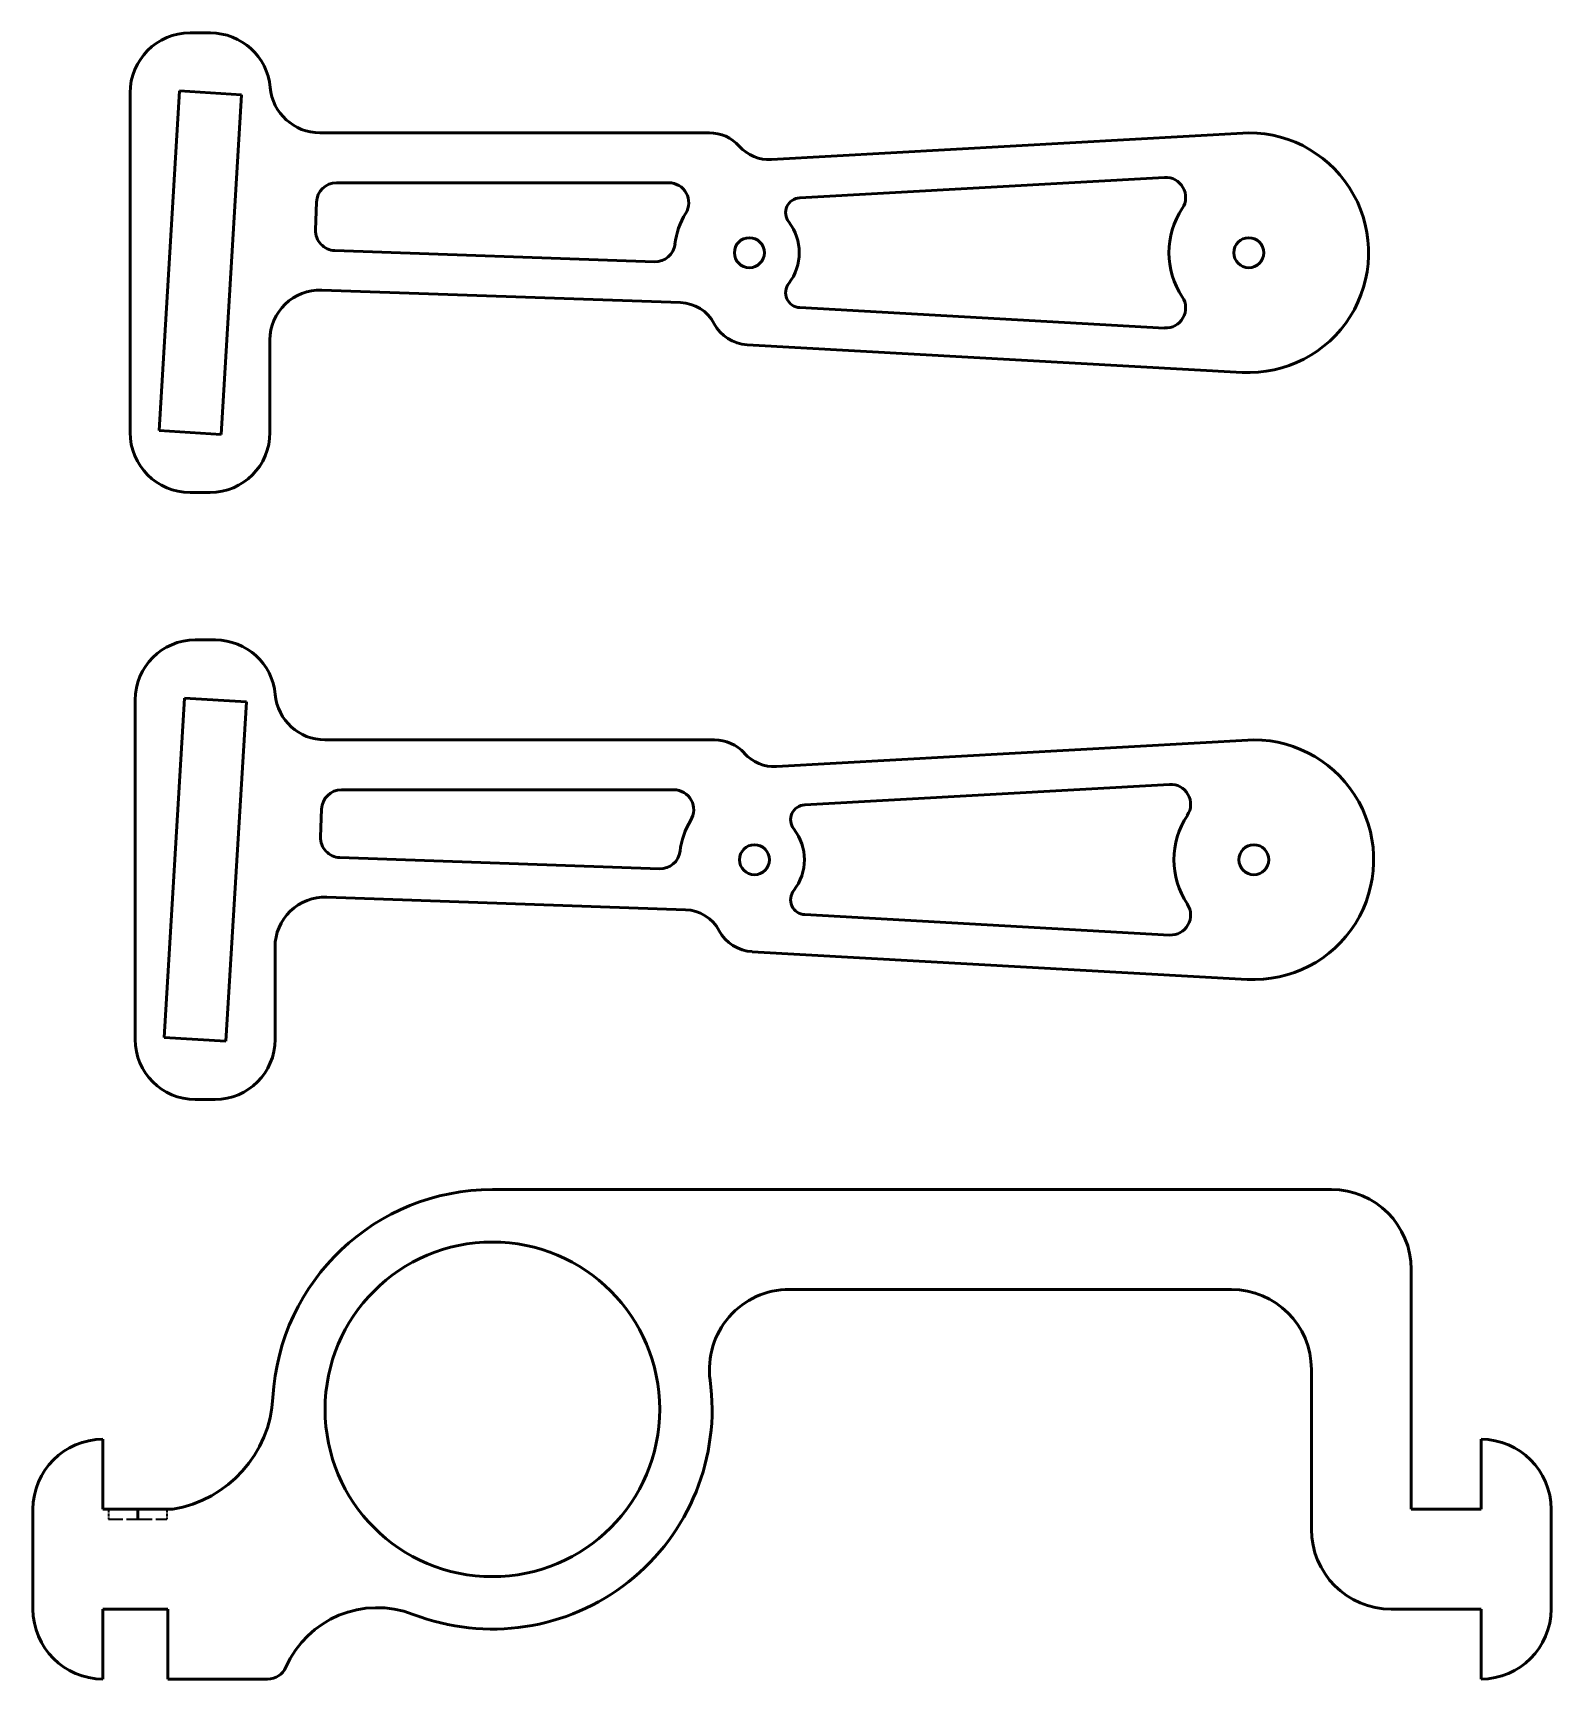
# Model space of a CAD drawing. Header units: millimetres. Extents: x 30 to 182, y 346 to 510.
import ezdxf

# ---------------------------------------------------------------- set-up
doc = ezdxf.new("R2010")
doc.units = ezdxf.units.MM
doc.linetypes.add('DASHED', pattern=[0.2067, 0.1654, -0.0413])
doc.layers.add('Hidden (ANSI)', color=7, linetype='DASHED', lineweight=35)
doc.layers.add('Visible (ANSI)', color=7, linetype='Continuous', lineweight=50)

msp = doc.modelspace()

# ---------------------------------------------------------------- linework, layer by layer
at = {"layer": 'Hidden (ANSI)', "ltscale": 1.904597}
for p, q in [((37.64, 362.53), (37.64, 361.53)), ((43.49, 362.53), (43.49, 361.53))]:
    msp.add_line(p, q, dxfattribs=at)
at = {"layer": 'Hidden (ANSI)', "ltscale": 8.75118}
for p, q in [((37.64, 361.53), (40.57, 361.53)), ((40.57, 361.53), (43.49, 361.53))]:
    msp.add_line(p, q, dxfattribs=at)
at = {"layer": 'Visible (ANSI)'}
for p, q in [((47.85, 510.32), (45.8, 510.32)), ((39.8, 504.32), (39.8, 470.32)), ((42.71, 470.51), (44.75, 504.51)), ((44.75, 504.51), (50.94, 504.13)), ((50.94, 504.13), (48.9, 470.13)), ((97.8, 500.32), (58.8, 500.32)), ((151.8, 500.32), (104, 497.65)), ((60.46, 495.32), (93.73, 495.32)), ((106.84, 493.82), (143.37, 495.86)), ((58.37, 490.6), (58.47, 493.39)), ((92.3, 487.41), (60.3, 488.53)), ((58.98, 484.57), (94.89, 483.32)), ((143.37, 480.78), (106.84, 482.82)), ((53.8, 470.32), (53.8, 479.58)), ((101.58, 479.11), (151.13, 476.34)), ((48.9, 470.13), (42.71, 470.51)), ((45.8, 464.32), (47.8, 464.32)), ((48.35, 449.55), (46.31, 449.55)), ((40.31, 443.55), (40.31, 409.55)), ((43.21, 409.74), (45.26, 443.74)), ((45.26, 443.74), (51.45, 443.37)), ((51.45, 443.37), (49.4, 409.37)), ((98.31, 439.55), (59.31, 439.55)), ((152.31, 439.55), (104.51, 436.88)), ((107.35, 433.05), (143.87, 435.09)), ((60.97, 434.55), (94.23, 434.55)), ((58.87, 429.83), (58.97, 432.62)), ((92.8, 426.64), (60.8, 427.76)), ((59.48, 423.8), (95.4, 422.55)), ((143.87, 420.01), (107.35, 422.05)), ((54.31, 409.55), (54.31, 418.81)), ((102.08, 418.34), (151.64, 415.57)), ((49.4, 409.37), (43.21, 409.74)), ((46.31, 403.55), (48.31, 403.55)), ((160.07, 394.53), (76.07, 394.53)), ((168.07, 362.53), (168.07, 386.53)), ((105.8, 384.53), (150.07, 384.53)), ((158.07, 376.53), (158.07, 360.53)), ((37.07, 362.53), (37.07, 369.53)), ((175.07, 369.53), (175.07, 362.53)), ((30.07, 362.53), (30.07, 352.53)), ((40.57, 362.53), (37.07, 362.53)), ((40.57, 362.53), (40.57, 361.53)), ((44.07, 362.53), (40.57, 362.53)), ((175.07, 362.53), (168.07, 362.53)), ((182.07, 352.53), (182.07, 362.53)), ((37.07, 352.53), (43.57, 352.53)), ((37.07, 345.53), (37.07, 352.53)), ((43.57, 352.53), (43.57, 345.53)), ((166.07, 352.53), (175.07, 352.53)), ((175.07, 352.53), (175.07, 345.53)), ((43.57, 345.53), (53.57, 345.53))]:
    msp.add_line(p, q, dxfattribs=at)
for centre, radius in [((101.8, 488.32), 1.5), ((151.8, 488.32), 1.5), ((102.31, 427.55), 1.5), ((152.31, 427.55), 1.5), ((76.07, 372.53), 16.75)]:
    msp.add_circle(centre, radius, dxfattribs=at)
for centre, radius, start, end in [((45.8, 504.32), 6, 90, 180), ((47.85, 504.32), 6, 5.2159, 90), ((58.8, 505.32), 5, 185.2159, 270), ((97.8, 496.32), 4, 41.682, 90), ((151.8, 488.32), 12, 266.7985, 90), ((103.78, 501.64), 4, 221.682, 273.2015), ((60.46, 493.32), 2, 90, 178), ((93.73, 493.32), 2, 328.2431, 90), ((143.48, 493.86), 2, 326.3316, 93.2015), ((106.93, 492.32), 1.5, 93.2015, 217.9799), ((151.8, 488.32), 8, 146.3316, 213.6684), ((101.8, 488.32), 7.5, 148.2431, 173.4145), ((101.8, 488.32), 5, 322.0201, 37.9799), ((60.37, 490.53), 2, 178, 268), ((92.37, 489.41), 2, 268, 353.4145), ((58.8, 479.58), 5, 88, 180), ((106.93, 484.32), 1.5, 142.0201, 266.7985), ((94.76, 479.32), 4, 28.2311, 88), ((143.48, 482.78), 2, 266.7985, 33.6684), ((101.8, 483.1), 4, 208.2311, 266.7985), ((45.8, 470.32), 6, 180, 270), ((47.8, 470.32), 6, 270, 0), ((46.31, 443.55), 6, 90, 180), ((48.35, 443.55), 6, 5.2159, 90), ((59.31, 444.55), 5, 185.2159, 270), ((98.31, 435.55), 4, 41.682, 90), ((152.31, 427.55), 12, 266.7985, 90), ((104.28, 440.87), 4, 221.682, 273.2015), ((143.98, 433.1), 2, 326.3316, 93.2015), ((60.97, 432.55), 2, 90, 178), ((94.23, 432.55), 2, 328.2431, 90), ((107.43, 431.55), 1.5, 93.2015, 217.9799), ((152.31, 427.55), 8, 146.3316, 213.6684), ((102.31, 427.55), 7.5, 148.2431, 173.4145), ((102.31, 427.55), 5, 322.0201, 37.9799), ((60.87, 429.76), 2, 178, 268), ((92.87, 428.64), 2, 268, 353.4145), ((59.31, 418.81), 5, 88, 180), ((107.43, 423.55), 1.5, 142.0201, 266.7985), ((95.26, 418.55), 4, 28.2311, 88), ((143.98, 422.01), 2, 266.7985, 33.6684), ((102.31, 422.34), 4, 208.2311, 266.7985), ((46.31, 409.55), 6, 180, 270), ((48.31, 409.55), 6, 270, 0), ((76.07, 372.53), 22, 90, 176.897), ((160.07, 386.53), 8, 0, 90), ((105.8, 376.53), 8, 90, 187.6623), ((150.07, 376.53), 8, 0, 90), ((76.07, 372.53), 22, 248.8904, 7.6623), ((42.12, 374.37), 12, 279.3528, 356.897), ((37.07, 362.53), 7, 90, 180), ((175.07, 362.53), 7, 0, 90), ((166.07, 360.53), 8, 180, 270), ((64.54, 342.67), 10, 68.8904, 156.1476), ((37.07, 352.53), 7, 180, 270), ((175.07, 352.53), 7, 270, 0), ((53.57, 347.53), 2, 270, 336.1476)]:
    msp.add_arc(centre, radius, start, end, dxfattribs=at)

doc.saveas('drawing.dxf')
